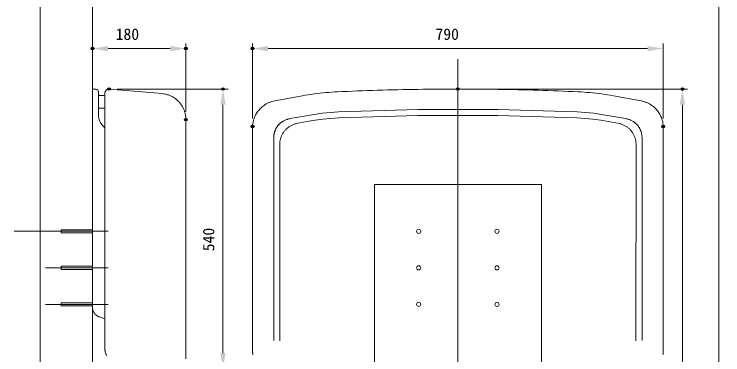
# Model space of a CAD drawing. Units: millimetres on the paper. Extents: x -203 to 203, y -143 to 143.
# Drawn here: x -203 to -67.2, y -23.7 to 41.6 of the extents above; entities that cross this region are included whole.
import ezdxf
from ezdxf.enums import TextEntityAlignment as Align

# ---------------------------------------------------------------- set-up
doc = ezdxf.new("R2010")
doc.units = ezdxf.units.MM
doc.header["$PDMODE"] = 32
doc.header["$PDSIZE"] = 0.5
for name, color, linetype, lineweight in [('0-1_DIMENSION_LINES$02_DIMENSI', 1, 'Continuous', 20), ('0-2_DIMENSION_LINES$05_HIDE_LI', 7, 'Continuous', 20), ('0-4_DIMENSION_LINES$04_SUB_LIN', 4, 'Continuous', 18), ('0-5_DIMENSION_LINES$03_LINES', 7, 'Continuous', 18), ('0-6_DIMENSION_LINES$01_CENTER_', 7, 'Continuous', 20), ('0-7_WAKU_INVISIBLE', 7, 'Continuous', 18), ('0-8_図面_FORMAT$01_WAKU$OUT_LINE', 6, 'Continuous', 18)]:
    doc.layers.add(name, color=color, linetype=linetype, lineweight=lineweight)
doc.layers.add('0-3_DEFPOINTS', color=7, linetype='Continuous')
doc.styles.add('ＭＳ ゴシック', font='')
doc.styles.get('ＭＳ ゴシック').set_extended_font_data('MS Gothic')

# ---------------------------------------------------------------- blocks, each defined once
blk = doc.blocks.new('D1')
at = {"layer": '0-1_DIMENSION_LINES$02_DIMENSI', "color": 7}
for p, q in [((1722.653, 991.58), (1722.653, 1006)), ((1801.338, 991.58), (1801.338, 1006)), ((1798.338, 1005), (1725.653, 1005))]:
    blk.add_line(p, q, dxfattribs=at)
for points in [[(1725.653, 1005.5), (1725.653, 1004.5), (1722.653, 1005)], [(1798.338, 1004.5), (1798.338, 1005.5), (1801.338, 1005)]]:
    blk.add_solid(points, dxfattribs=at)
at = {"layer": '0-3_DEFPOINTS'}
for p in [(1722.653, 1005), (1722.653, 990.08), (1801.338, 990.08)]:
    blk.add_point(p, dxfattribs=at)
at = {"layer": '0-1_DIMENSION_LINES$02_DIMENSI', "color": 7, "style": 'ＭＳ ゴシック'}
blk.add_text('790', height=2.199, dxfattribs=at).set_placement((1757.71, 1006), align=Align.BOTTOM_LEFT)
blk = doc.blocks.new('D3')
at = {"layer": '0-1_DIMENSION_LINES$02_DIMENSI', "color": 7}
for p, q in [((1696.704, 997.255), (1718, 997.255)), ((1717, 946.678), (1717, 994.255)), ((1699.135, 943.678), (1718, 943.678))]:
    blk.add_line(p, q, dxfattribs=at)
for points in [[(1717.5, 994.255), (1716.5, 994.255), (1717, 997.255)], [(1716.5, 946.678), (1717.5, 946.678), (1717, 943.678)]]:
    blk.add_solid(points, dxfattribs=at)
at = {"layer": '0-3_DEFPOINTS'}
for p in [(1695.204, 997.255), (1717, 997.255), (1697.635, 943.678)]:
    blk.add_point(p, dxfattribs=at)
at = {"layer": '0-1_DIMENSION_LINES$02_DIMENSI', "color": 7, "style": 'ＭＳ ゴシック'}
blk.add_text('540', height=2.199, rotation=90, dxfattribs=at).set_placement((1716, 966.181), align=Align.BOTTOM_LEFT)
blk = doc.blocks.new('D6')
at = {"layer": '0-1_DIMENSION_LINES$02_DIMENSI', "color": 7}
for p, q in [((1692, 1006.5), (1692, 1006)), ((1709.889, 992.891), (1709.889, 1006)), ((1695, 1005), (1706.89, 1005))]:
    blk.add_line(p, q, dxfattribs=at)
for points in [[(1695, 1005.5), (1695, 1004.5), (1692, 1005)], [(1706.89, 1004.5), (1706.89, 1005.5), (1709.889, 1005)]]:
    blk.add_solid(points, dxfattribs=at)
at = {"layer": '0-3_DEFPOINTS'}
for p in [(1692, 1005), (1709.889, 1005), (1709.889, 991.391)]:
    blk.add_point(p, dxfattribs=at)
at = {"layer": '0-1_DIMENSION_LINES$02_DIMENSI', "color": 7, "style": 'ＭＳ ゴシック'}
blk.add_text('180', height=2.199, dxfattribs=at).set_placement((1696.445, 1006), align=Align.BOTTOM_LEFT)
blk = doc.blocks.new('D7')
at = {"layer": '0-1_DIMENSION_LINES$02_DIMENSI', "color": 7}
for p, q in [((1763.498, 997.252), (1806, 997.252)), ((1805, 876), (1805, 994.253)), ((1806.5, 873), (1806, 873))]:
    blk.add_line(p, q, dxfattribs=at)
for points in [[(1805.5, 994.253), (1804.5, 994.253), (1805, 997.252)], [(1804.5, 876), (1805.5, 876), (1805, 873)]]:
    blk.add_solid(points, dxfattribs=at)
at = {"layer": '0-3_DEFPOINTS'}
for p in [(1761.998, 997.252), (1805, 997.252), (1805, 873)]:
    blk.add_point(p, dxfattribs=at)
at = {"layer": '0-1_DIMENSION_LINES$02_DIMENSI', "color": 7, "style": 'ＭＳ ゴシック'}
blk.add_text('(1245)', height=2.199, rotation=90, dxfattribs=at).set_placement((1802.714, 927.412), align=Align.BOTTOM_LEFT)

msp = doc.modelspace()

# ---------------------------------------------------------------- linework, layer by layer
at = {"layer": '0-2_DIMENSION_LINES$05_HIDE_LI'}
for p, q in [((-134.002, 8.94), (-102.002, 8.94)), ((-134.002, -97), (-134.002, 8.94)), ((-102.002, 8.94), (-102.002, -97))]:
    msp.add_line(p, q, dxfattribs=at)
for centre in [(-125.502, 0), (-110.502, 0), (-125.502, -7), (-110.502, -7), (-125.502, -14), (-110.502, -14)]:
    msp.add_circle(centre, 0.4, dxfattribs=at)
at = {"layer": '0-4_DIMENSION_LINES$04_SUB_LIN'}
for p, q in [((-125.624, 23.324), (-140.862, 22.856)), ((-110.379, 23.324), (-125.624, 23.324)), ((-95.141, 22.856), (-110.379, 23.324)), ((-147.068, 22.146), (-150.109, 21.587)), ((-145.527, 22.402), (-147.068, 22.146)), ((-143.977, 22.606), (-145.527, 22.402)), ((-142.421, 22.757), (-143.977, 22.606)), ((-140.862, 22.856), (-142.421, 22.757)), ((-125.606, 22.173), (-140.809, 21.706)), ((-110.397, 22.173), (-125.606, 22.173)), ((-95.194, 21.706), (-110.397, 22.173)), ((-93.582, 22.757), (-95.141, 22.856)), ((-92.026, 22.606), (-93.582, 22.757)), ((-90.476, 22.402), (-92.026, 22.606)), ((-88.935, 22.146), (-90.476, 22.402)), ((-85.894, 21.587), (-88.935, 22.146)), ((-152.363, 20.372), (-152.419, 20.307)), ((-152.305, 20.436), (-152.363, 20.372)), ((-152.247, 20.498), (-152.305, 20.436)), ((-152.194, 20.551), (-152.247, 20.498)), ((-152.141, 20.603), (-152.194, 20.551)), ((-152.086, 20.653), (-152.141, 20.603)), ((-152.031, 20.703), (-152.086, 20.653)), ((-151.975, 20.751), (-152.031, 20.703)), ((-151.917, 20.799), (-151.975, 20.751)), ((-151.859, 20.845), (-151.917, 20.799)), ((-151.799, 20.889), (-151.859, 20.845)), ((-151.739, 20.933), (-151.799, 20.889)), ((-151.678, 20.975), (-151.739, 20.933)), ((-151.616, 21.017), (-151.678, 20.975)), ((-151.553, 21.056), (-151.616, 21.017)), ((-151.442, 21.122), (-151.553, 21.056)), ((-151.329, 21.185), (-151.442, 21.122)), ((-151.214, 21.243), (-151.329, 21.185)), ((-151.097, 21.297), (-151.214, 21.243)), ((-150.978, 21.347), (-151.097, 21.297)), ((-150.858, 21.394), (-150.978, 21.347)), ((-150.736, 21.436), (-150.858, 21.394)), ((-150.612, 21.474), (-150.736, 21.436)), ((-150.488, 21.509), (-150.612, 21.474)), ((-150.362, 21.539), (-150.488, 21.509)), ((-150.236, 21.565), (-150.362, 21.539)), ((-150.109, 21.587), (-150.236, 21.565)), ((-149.623, 20.414), (-149.75, 20.358)), ((-149.493, 20.466), (-149.623, 20.414)), ((-149.361, 20.513), (-149.493, 20.466)), ((-149.228, 20.556), (-149.361, 20.513)), ((-149.094, 20.595), (-149.228, 20.556)), ((-148.958, 20.628), (-149.094, 20.595)), ((-146.86, 21.014), (-148.958, 20.628)), ((-145.357, 21.264), (-146.86, 21.014)), ((-143.846, 21.463), (-145.357, 21.264)), ((-142.33, 21.61), (-143.846, 21.463)), ((-140.809, 21.706), (-142.33, 21.61)), ((-93.674, 21.61), (-95.194, 21.706)), ((-92.157, 21.463), (-93.674, 21.61)), ((-90.646, 21.264), (-92.157, 21.463)), ((-89.143, 21.014), (-90.646, 21.264)), ((-87.045, 20.628), (-89.143, 21.014)), ((-86.909, 20.595), (-87.045, 20.628)), ((-86.775, 20.556), (-86.909, 20.595)), ((-86.642, 20.513), (-86.775, 20.556)), ((-86.51, 20.466), (-86.642, 20.513)), ((-86.38, 20.414), (-86.51, 20.466)), ((-86.253, 20.358), (-86.38, 20.414)), ((-85.767, 21.565), (-85.894, 21.587)), ((-85.641, 21.539), (-85.767, 21.565)), ((-85.515, 21.509), (-85.641, 21.539)), ((-85.391, 21.474), (-85.515, 21.509)), ((-85.267, 21.436), (-85.391, 21.474)), ((-85.146, 21.394), (-85.267, 21.436)), ((-85.025, 21.347), (-85.146, 21.394)), ((-84.906, 21.297), (-85.025, 21.347)), ((-84.789, 21.243), (-84.906, 21.297)), ((-84.674, 21.185), (-84.789, 21.243)), ((-84.561, 21.122), (-84.674, 21.185)), ((-84.45, 21.056), (-84.561, 21.122)), ((-84.387, 21.017), (-84.45, 21.056)), ((-84.325, 20.975), (-84.387, 21.017)), ((-84.264, 20.933), (-84.325, 20.975)), ((-84.204, 20.889), (-84.264, 20.933)), ((-84.144, 20.845), (-84.204, 20.889)), ((-84.086, 20.799), (-84.144, 20.845)), ((-84.029, 20.751), (-84.086, 20.799)), ((-83.972, 20.703), (-84.029, 20.751)), ((-83.917, 20.653), (-83.972, 20.703)), ((-83.862, 20.603), (-83.917, 20.653)), ((-83.809, 20.551), (-83.862, 20.603)), ((-83.756, 20.498), (-83.809, 20.551)), ((-83.698, 20.436), (-83.756, 20.498)), ((-83.64, 20.372), (-83.698, 20.436)), ((-83.584, 20.307), (-83.64, 20.372)), ((-153.107, 19.035), (-153.128, 18.962)), ((-153.084, 19.108), (-153.107, 19.035)), ((-153.059, 19.18), (-153.084, 19.108)), ((-153.033, 19.251), (-153.059, 19.18)), ((-153.006, 19.322), (-153.033, 19.251)), ((-152.977, 19.392), (-153.006, 19.322)), ((-152.946, 19.462), (-152.977, 19.392)), ((-152.915, 19.531), (-152.946, 19.462)), ((-152.882, 19.6), (-152.915, 19.531)), ((-152.847, 19.667), (-152.882, 19.6)), ((-152.806, 19.743), (-152.847, 19.667)), ((-152.764, 19.817), (-152.806, 19.743)), ((-152.72, 19.891), (-152.764, 19.817)), ((-152.674, 19.963), (-152.72, 19.891)), ((-152.626, 20.034), (-152.674, 19.963)), ((-152.576, 20.104), (-152.626, 20.034)), ((-152.525, 20.173), (-152.576, 20.104)), ((-152.473, 20.241), (-152.525, 20.173)), ((-152.419, 20.307), (-152.473, 20.241)), ((-151.352, 19.041), (-151.432, 18.926)), ((-151.268, 19.152), (-151.352, 19.041)), ((-151.181, 19.261), (-151.268, 19.152)), ((-151.089, 19.367), (-151.181, 19.261)), ((-150.995, 19.47), (-151.089, 19.367)), ((-150.896, 19.569), (-150.995, 19.47)), ((-150.795, 19.665), (-150.896, 19.569)), ((-150.69, 19.758), (-150.795, 19.665)), ((-150.582, 19.846), (-150.69, 19.758)), ((-150.471, 19.931), (-150.582, 19.846)), ((-150.357, 20.013), (-150.471, 19.931)), ((-150.241, 20.09), (-150.357, 20.013)), ((-150.122, 20.163), (-150.241, 20.09)), ((-150, 20.232), (-150.122, 20.163)), ((-149.876, 20.297), (-150, 20.232)), ((-149.75, 20.358), (-149.876, 20.297)), ((-86.127, 20.297), (-86.253, 20.358)), ((-86.003, 20.232), (-86.127, 20.297)), ((-85.881, 20.163), (-86.003, 20.232)), ((-85.762, 20.09), (-85.881, 20.163)), ((-85.646, 20.013), (-85.762, 20.09)), ((-85.532, 19.931), (-85.646, 20.013)), ((-85.421, 19.846), (-85.532, 19.931)), ((-85.313, 19.758), (-85.421, 19.846)), ((-85.208, 19.665), (-85.313, 19.758)), ((-85.107, 19.569), (-85.208, 19.665)), ((-85.008, 19.47), (-85.107, 19.569)), ((-84.914, 19.367), (-85.008, 19.47)), ((-84.822, 19.261), (-84.914, 19.367)), ((-84.735, 19.152), (-84.822, 19.261)), ((-84.651, 19.041), (-84.735, 19.152)), ((-84.571, 18.926), (-84.651, 19.041)), ((-83.53, 20.241), (-83.584, 20.307)), ((-83.478, 20.173), (-83.53, 20.241)), ((-83.427, 20.104), (-83.478, 20.173)), ((-83.377, 20.034), (-83.427, 20.104)), ((-83.33, 19.963), (-83.377, 20.034)), ((-83.284, 19.891), (-83.33, 19.963)), ((-83.239, 19.817), (-83.284, 19.891)), ((-83.197, 19.743), (-83.239, 19.817)), ((-83.156, 19.667), (-83.197, 19.743)), ((-83.122, 19.6), (-83.156, 19.667)), ((-83.088, 19.531), (-83.122, 19.6)), ((-83.057, 19.462), (-83.088, 19.531)), ((-83.026, 19.392), (-83.057, 19.462)), ((-82.997, 19.322), (-83.026, 19.392)), ((-82.97, 19.251), (-82.997, 19.322)), ((-82.944, 19.18), (-82.97, 19.251)), ((-82.919, 19.108), (-82.944, 19.18)), ((-82.896, 19.035), (-82.919, 19.108)), ((-82.875, 18.962), (-82.896, 19.035)), ((-153.275, 17.96), (-153.276, 17.873)), ((-153.276, 17.873), (-153.274, 17.787)), ((-153.273, 18.046), (-153.275, 17.96)), ((-153.274, 17.787), (-153.274, -20.938)), ((-153.269, 18.132), (-153.273, 18.046)), ((-153.262, 18.219), (-153.269, 18.132)), ((-153.255, 18.305), (-153.262, 18.219)), ((-153.245, 18.39), (-153.255, 18.305)), ((-153.233, 18.476), (-153.245, 18.39)), ((-153.219, 18.561), (-153.233, 18.476)), ((-153.204, 18.646), (-153.219, 18.561)), ((-153.186, 18.731), (-153.204, 18.646)), ((-153.167, 18.815), (-153.186, 18.731)), ((-153.148, 18.889), (-153.167, 18.815)), ((-153.128, 18.962), (-153.148, 18.889)), ((-152.001, 17.656), (-152.033, 17.52)), ((-151.964, 17.791), (-152.001, 17.656)), ((-151.922, 17.925), (-151.964, 17.791)), ((-151.876, 18.057), (-151.922, 17.925)), ((-151.826, 18.187), (-151.876, 18.057)), ((-151.771, 18.316), (-151.826, 18.187)), ((-151.711, 18.442), (-151.771, 18.316)), ((-151.648, 18.567), (-151.711, 18.442)), ((-151.58, 18.689), (-151.648, 18.567)), ((-151.508, 18.809), (-151.58, 18.689)), ((-151.432, 18.926), (-151.508, 18.809)), ((-84.495, 18.809), (-84.571, 18.926)), ((-84.423, 18.689), (-84.495, 18.809)), ((-84.355, 18.567), (-84.423, 18.689)), ((-84.292, 18.442), (-84.355, 18.567)), ((-84.232, 18.316), (-84.292, 18.442)), ((-84.177, 18.187), (-84.232, 18.316)), ((-84.127, 18.057), (-84.177, 18.187)), ((-84.081, 17.925), (-84.127, 18.057)), ((-84.039, 17.791), (-84.081, 17.925)), ((-84.002, 17.656), (-84.039, 17.791)), ((-83.97, 17.52), (-84.002, 17.656)), ((-82.855, 18.889), (-82.875, 18.962)), ((-82.836, 18.815), (-82.855, 18.889)), ((-82.817, 18.731), (-82.836, 18.815)), ((-82.799, 18.646), (-82.817, 18.731)), ((-82.784, 18.561), (-82.799, 18.646)), ((-82.77, 18.476), (-82.784, 18.561)), ((-82.758, 18.39), (-82.77, 18.476)), ((-82.749, 18.305), (-82.758, 18.39)), ((-82.741, 18.219), (-82.749, 18.305)), ((-82.735, 18.132), (-82.741, 18.219)), ((-82.73, 18.046), (-82.735, 18.132)), ((-82.728, 17.96), (-82.73, 18.046)), ((-82.729, 17.787), (-82.727, 17.873)), ((-82.729, -20.938), (-82.729, 17.787)), ((-82.727, 17.873), (-82.728, 17.96)), ((-152.115, 16.968), (-152.124, 16.828)), ((-152.124, 16.828), (-152.117, -21)), ((-152.102, 17.107), (-152.115, 16.968)), ((-152.083, 17.246), (-152.102, 17.107)), ((-152.06, 17.383), (-152.083, 17.246)), ((-152.033, 17.52), (-152.06, 17.383)), ((-83.943, 17.383), (-83.97, 17.52)), ((-83.92, 17.246), (-83.943, 17.383)), ((-83.902, 17.107), (-83.92, 17.246)), ((-83.907, -21.001), (-83.879, 16.828)), ((-83.888, 16.968), (-83.902, 17.107)), ((-83.879, 16.828), (-83.888, 16.968)), ((-188, 0.3), (-194, 0.3)), ((-194, 0.3), (-194, -0.3)), ((-194, -0.3), (-188, -0.3)), ((-188, -6.7), (-194, -6.7)), ((-194, -6.7), (-194, -7.3)), ((-194, -7.3), (-188, -7.3)), ((-188, -13.7), (-194, -13.7)), ((-194, -13.7), (-194, -14.3)), ((-194, -14.3), (-188, -14.3))]:
    msp.add_line(p, q, dxfattribs=at)
at = {"layer": '0-5_DIMENSION_LINES$03_LINES'}
for p, q in [((-68, -107), (-68, 133)), ((-188, 27.2), (-188, 48)), ((-187.35, 27.2), (-188, 27.2)), ((-188, -96.587), (-188, 27.2)), ((-184.741, 27.252), (-174.675, 26.372)), ((-186.85, 23.474), (-186.85, 26.7)), ((-186.85, 25.979), (-186.85, 23.36)), ((-186.85, 23.474), (-186.85, 25.97)), ((-185.824, 25.996), (-186.695, 26.042)), ((-185.61, 26.454), (-185.61, 26.432)), ((-185.61, 26.432), (-185.61, 26.384)), ((-185.61, 26.431), (-185.61, 26.419)), ((-185.61, 26.419), (-185.61, 26.404)), ((-185.61, 26.404), (-185.61, 26.387)), ((-185.61, 26.387), (-185.61, 26.367)), ((-185.61, 26.384), (-185.61, 26.309)), ((-185.61, 26.367), (-185.61, 26.345)), ((-185.61, 26.345), (-185.61, 26.32)), ((-185.61, 26.32), (-185.61, 26.292)), ((-185.61, 26.309), (-185.61, 25.925)), ((-185.61, 26.292), (-185.61, 26.262)), ((-185.61, 26.262), (-185.61, 25.925)), ((-153.098, 24.975), (-147.793, 25.95)), ((-88.207, 25.95), (-82.902, 24.975)), ((-185.61, 25.314), (-185.608, 25.224)), ((-185.61, 25.311), (-185.61, 25.297)), ((-185.61, 25.297), (-185.61, 25.271)), ((-185.61, 25.188), (-185.61, 25.129)), ((-185.61, 25.129), (-185.61, 24.785)), ((-185.61, 24.785), (-185.61, 24.046)), ((-185.61, 24.785), (-185.61, 24.046)), ((-186.85, 22.264), (-186.85, 23.474)), ((-185.824, 23.604), (-186.66, 23.56)), ((-185.61, 24.046), (-185.61, 23.487)), ((-185.61, 24.046), (-185.61, 23.487)), ((-185.61, 23.487), (-185.61, 17.787)), ((-170.11, -24.428), (-170.111, 21.39)), ((-188, -14.849), (-188, 19.1)), ((-185.61, 20.08), (-185.61, -22.641)), ((-185.61, 20.08), (-185.61, -22.641)), ((-185.61, 20.08), (-185.61, -22.641)), ((-157.346, -22.44), (-157.343, 19.88)), ((-185.61, 17.787), (-185.61, -18.799)), ((-185.61, 17.787), (-185.61, -18.799)), ((-188, -21.417), (-188, -15.558)), ((-185.61, -16.789), (-186.684, -16.398)), ((-188, -21.417), (-188, -21.948)), ((-188, -21.948), (-188, -23.274)), ((-157.313, -23.378), (-157.325, -23.191)), ((-78.681, -23.191), (-78.693, -23.378))]:
    msp.add_line(p, q, dxfattribs=at)
msp.add_lwpolyline([(-185.61, 25.925), (-185.61, 25.17), (-185.61, 24.195)], dxfattribs=at)
msp.add_lwpolyline([(-185.61, 25.925), (-185.61, 25.17), (-185.61, 24.195)], dxfattribs=at)
for centre, radius, start, end in [((-187.35, 26.7), 0.5, 359.99709, 90), ((-184.808, 26.451), 0.805, 116.69075, 124.55654), ((-184.811, 26.457), 0.798, 108.76298, 116.69955), ((-184.811, 26.458), 0.798, 100.79725, 108.73693), ((-184.81, 26.45), 0.805, 92.94233, 100.80576), ((-184.81, 26.457), 0.799, 85.02274, 92.9509), ((-118.003, -473.176), 500.428, 90.88003, 92.64067), ((-118, -473.286), 500.538, 89.11987, 90.88013), ((-117.997, -473.176), 500.428, 87.35933, 89.11997), ((-186.686, 26.241), 0.199, 214.42706, 232.10591), ((-186.683, 26.244), 0.203, 232.06129, 249.25827), ((-186.685, 26.24), 0.199, 249.21443, 266.91335), ((-185.85, 25.497), 0.5, 61.37767, 87), ((-184.812, 26.455), 0.799, 172.04913, 179.9773), ((-184.805, 26.454), 0.805, 164.19428, 172.05771), ((-184.813, 26.457), 0.798, 156.26311, 164.20279), ((-184.812, 26.456), 0.798, 148.30049, 156.23706), ((-184.806, 26.452), 0.805, 140.4435, 148.30929), ((-184.812, 26.457), 0.798, 132.51316, 140.45229), ((-184.812, 26.457), 0.798, 124.54775, 132.48688), ((-175.111, 21.396), 4.995, 77.89198, 84.98316), ((-175.118, 21.364), 5.027, 70.85379, 77.89826), ((-175.104, 21.401), 4.988, 63.75969, 70.86003), ((-175.107, 21.4), 4.99, 56.6426, 63.74055), ((-138.742, -23.323), 50.098, 97.82216, 100.40834), ((-138.744, -23.311), 50.086, 95.23572, 97.82248), ((-138.759, -23.143), 49.916, 92.64044, 95.23604), ((-97.241, -23.143), 49.916, 84.76396, 87.35956), ((-97.256, -23.311), 50.086, 82.17752, 84.76428), ((-97.258, -23.323), 50.098, 79.59166, 82.17784), ((-175.126, 21.37), 5.026, 49.60263, 56.64903), ((-175.102, 21.398), 4.989, 42.50964, 49.60905), ((-175.103, 21.399), 4.989, 35.39102, 42.49043), ((-152.174, 19.903), 5.154, 113.13915, 119.54487), ((-152.148, 19.848), 5.215, 106.82724, 113.1554), ((-152.152, 19.863), 5.199, 100.48158, 106.83122), ((-83.848, 19.863), 5.199, 73.16878, 79.51842), ((-83.852, 19.848), 5.215, 66.8446, 73.17276), ((-83.835, 19.886), 5.173, 60.46698, 66.84901), ((-186.651, 23.36), 0.199, 165.33073, 179.89865), ((-186.647, 23.359), 0.203, 151.14775, 165.37278), ((-186.651, 23.362), 0.198, 136.56102, 151.18866), ((-186.651, 23.361), 0.198, 121.81134, 136.43898), ((-186.648, 23.357), 0.203, 107.62722, 121.85225), ((-186.65, 23.361), 0.199, 93.10135, 107.66927), ((-185.85, 24.103), 0.5, 273, 298.62234), ((-175.133, 21.377), 5.026, 28.35105, 35.39744), ((-175.101, 21.394), 4.99, 21.25953, 28.35747), ((-175.1, 21.396), 4.988, 14.14004, 21.24038), ((-152.149, 19.872), 5.195, 140.61616, 145.48725), ((-152.183, 19.9), 5.15, 135.7026, 140.61807), ((-152.18, 19.897), 5.155, 130.28402, 135.7026), ((-152.149, 19.862), 5.202, 124.92841, 130.29691), ((-152.158, 19.876), 5.185, 119.54487, 124.93127), ((-83.83, 19.895), 5.163, 55.05688, 60.46698), ((-83.851, 19.862), 5.202, 49.70309, 55.07159), ((-83.833, 19.883), 5.174, 44.30744, 49.70594), ((-83.801, 19.914), 5.13, 39.3719, 44.30744), ((-83.851, 19.872), 5.195, 34.51275, 39.38384), ((-183.85, 22.264), 3, 180, 191.98063), ((-175.137, 21.386), 5.027, 7.10182, 14.14628), ((-175.105, 21.389), 4.995, 0.01691, 7.1081), ((-152.19, 19.891), 5.15, 158.30423, 162.30066), ((-152.171, 19.883), 5.17, 154.32594, 158.30518), ((-152.17, 19.883), 5.171, 150.34753, 154.32697), ((-152.14, 19.866), 5.206, 145.48514, 150.34583), ((-83.86, 19.866), 5.206, 29.65417, 34.51486), ((-83.829, 19.883), 5.171, 25.67303, 29.65247), ((-83.829, 19.883), 5.17, 21.69482, 25.67406), ((-83.81, 19.891), 5.15, 17.69934, 21.69577), ((-183.855, 22.264), 2.995, 192.01585, 200.53326), ((-183.826, 22.275), 3.026, 200.52259, 208.95261), ((-183.853, 22.259), 2.995, 208.94195, 217.4603), ((-183.85, 22.264), 3, 217.49517, 234.06779), ((-152.152, 19.873), 5.191, 174.03035, 179.92666), ((-152.119, 19.87), 5.224, 168.17765, 174.0332), ((-152.134, 19.873), 5.209, 162.30726, 168.18121), ((-83.866, 19.873), 5.209, 11.81879, 17.69274), ((-83.881, 19.87), 5.224, 5.9668, 11.82235), ((-83.848, 19.873), 5.191, 0.07334, 5.96965), ((296402.874, -22.755), 296481.535, 179.99176, 179.99994), ((-185.767, -14.508), 2.231, 180.29463, 184.71964), ((-185.767, -14.508), 2.231, 180.29463, 184.71964), ((-185.95, -14.523), 2.049, 184.71721, 189.53598), ((-185.95, -14.523), 2.049, 184.71721, 189.53598), ((-186.112, -14.55), 1.884, 189.53526, 194.77589), ((-186.112, -14.55), 1.884, 189.53526, 194.77589), ((-185.994, -14.516), 2.006, 194.84884, 200.98028), ((-185.994, -14.516), 2.006, 194.84884, 200.98028), ((-185.991, -14.515), 2.01, 200.97679, 207.09578), ((-185.991, -14.515), 2.01, 200.97679, 207.09578), ((-186.004, -14.522), 1.995, 207.0924, 213.25803), ((-186.004, -14.522), 1.995, 207.0924, 213.25803), ((-186.002, -14.52), 1.997, 213.27112, 219.79555), ((-186.002, -14.52), 1.997, 213.27112, 219.79555), ((-185.994, -14.513), 2.009, 219.79114, 226.27775), ((-185.994, -14.513), 2.009, 219.79114, 226.27775), ((-186.001, -14.521), 1.998, 226.27333, 232.79642), ((-186.001, -14.521), 1.998, 226.27333, 232.79642), ((-186.001, -14.52), 1.999, 232.82105, 238.5549), ((-186.001, -14.52), 1.999, 232.82105, 238.5549), ((-185.996, -14.512), 2.008, 238.55153, 244.25846), ((-185.996, -14.512), 2.008, 238.55153, 244.25846), ((-186, -14.521), 1.998, 244.2551, 249.98999), ((-186, -14.521), 1.998, 244.2551, 249.98999), ((-183.612, -22.64), 1.998, 180.01143, 186.1304), ((-183.602, -22.639), 2.008, 186.12622, 192.21459), ((-183.614, -22.642), 1.996, 192.21043, 198.33581), ((-142.422, -22.445), 14.924, 179.9825, 180.94027), ((-145.071, -22.489), 12.274, 180.94011, 182.10831), ((-146.915, -22.556), 10.429, 182.10883, 183.4888), ((-89.091, -22.556), 10.429, 356.5112, 357.89117), ((-90.935, -22.489), 12.274, 357.89169, 359.05989), ((-94.152, -22.44), 15.492, 359.07728, 359.99994), ((-183.616, -22.642), 1.994, 198.34778, 203.93203), ((-183.604, -22.637), 2.007, 203.92887, 209.47784), ((-183.609, -22.64), 2.001, 209.47463, 215.03979), ((-154.418, -23.189), 2.901, 183.73328, 189.32448), ((-81.588, -23.189), 2.901, 350.67552, 356.26672)]:
    msp.add_arc(centre, radius, start, end, dxfattribs=at)
at = {"layer": '0-6_DIMENSION_LINES$01_CENTER_'}
for p, q in [((-118.002, -102), (-118.002, 33)), ((-185, 0), (-197.009, 0)), ((-185, -7), (-197.009, -7)), ((-185, -14), (-197.009, -14))]:
    msp.add_line(p, q, dxfattribs=at)
at = {"layer": '0-7_WAKU_INVISIBLE'}
msp.add_line((-198, 138), (-198, -138), dxfattribs=at)
at = {"layer": '0-8_図面_FORMAT$01_WAKU$OUT_LINE'}
msp.add_line((-195, 0), (-203, 0), dxfattribs=at)
msp.add_lwpolyline([(-198, -138), (198, -138), (198, 138), (-198, 138)], close=True, dxfattribs=at)

# ---------------------------------------------------------------- block references
at = {"layer": '0-1_DIMENSION_LINES$02_DIMENSI'}
for name in ['D6', 'D1', 'D3', 'D7']:
    msp.add_blockref(name, (-1880, -970), dxfattribs=at)

doc.saveas('drawing.dxf')
